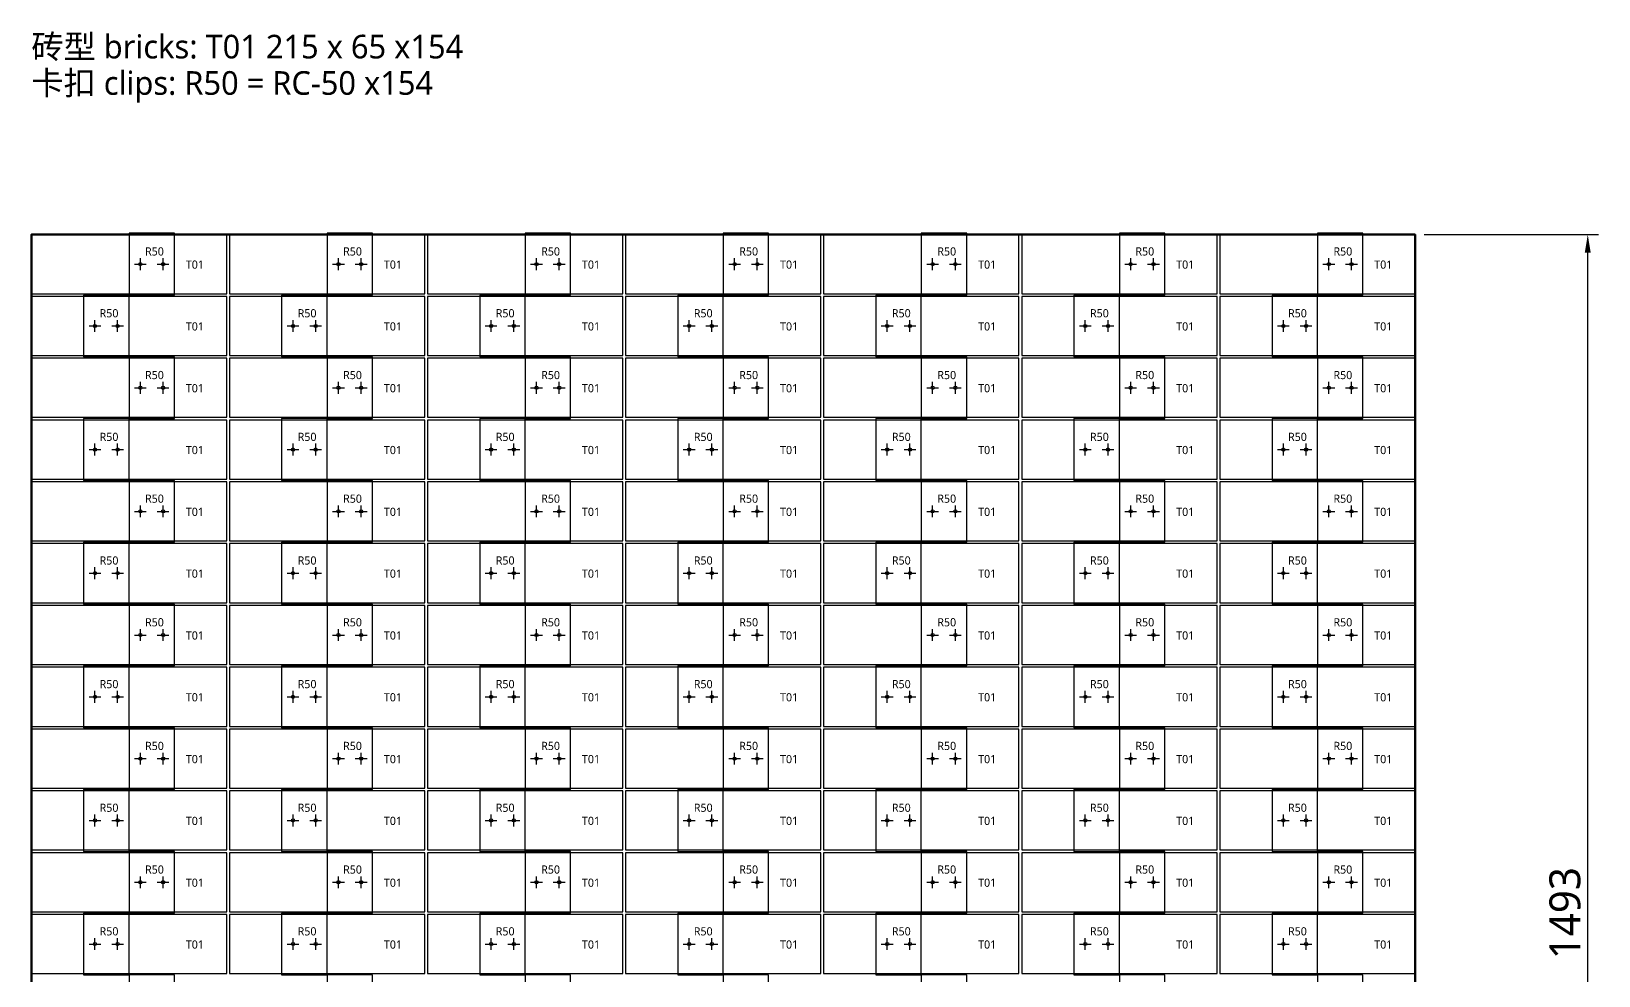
# Model space of a CAD drawing. Header units: millimetres. Extents: x -190 to 8130, y -7782 to 208.
# Drawn here: x 5145 to 6870, y -6702 to -5663 of the extents above; entities that cross this region are included whole.
import ezdxf
from ezdxf.enums import TextEntityAlignment as Align

# ---------------------------------------------------------------- set-up
doc = ezdxf.new("R2010")
doc.units = ezdxf.units.MM
for name, color, linetype in [('BOARD', 7, 'Continuous'), ('DIM', 8, 'Continuous'), ('P9_CLIP', 4, 'Continuous'), ('P9_HOLE', 1, 'Continuous'), ('P9_SLIP', 7, 'Continuous'), ('P9_TXT_B', 7, 'Continuous'), ('P9_TXT_C', 4, 'Continuous'), ('TITLE', 7, 'Continuous')]:
    doc.layers.add(name, color=color, linetype=linetype)
doc.styles.add('CN', font='msyh.ttc')
doc.dimstyles.new('MM', dxfattribs={"dimtxt": 34, "dimasz": 20, "dimexe": 12, "dimexo": 10, "dimgap": 8, "dimtad": 1, "dimdec": 1, "dimdsep": 46, "dimtxsty": 'CN', "dimcen": 2.5, "dimazin": 3, "dimtfac": 1, "dimtmove": 0, "dimatfit": 3})

msp = doc.modelspace()

# ---------------------------------------------------------------- linework, layer by layer
at = {"layer": 'BOARD', "lineweight": 50}
msp.add_lwpolyline([(5145, -7380), (6668, -7380), (6668, -5887), (5145, -5887)], close=True, dxfattribs=at)
at = {"layer": 'P9_CLIP'}
for points in [[(5252.5, -5953.5), (5302.5, -5953.5), (5302.5, -5885.5), (5252.5, -5885.5)], [(5470.5, -5953.5), (5520.5, -5953.5), (5520.5, -5885.5), (5470.5, -5885.5)], [(5688.5, -5953.5), (5738.5, -5953.5), (5738.5, -5885.5), (5688.5, -5885.5)], [(5906.5, -5953.5), (5956.5, -5953.5), (5956.5, -5885.5), (5906.5, -5885.5)], [(6124.5, -5953.5), (6174.5, -5953.5), (6174.5, -5885.5), (6124.5, -5885.5)], [(6342.5, -5953.5), (6392.5, -5953.5), (6392.5, -5885.5), (6342.5, -5885.5)], [(6560.5, -5953.5), (6610.5, -5953.5), (6610.5, -5885.5), (6560.5, -5885.5)], [(5202.5, -6021.5), (5252.5, -6021.5), (5252.5, -5953.5), (5202.5, -5953.5)], [(5420.5, -6021.5), (5470.5, -6021.5), (5470.5, -5953.5), (5420.5, -5953.5)], [(5638.5, -6021.5), (5688.5, -6021.5), (5688.5, -5953.5), (5638.5, -5953.5)], [(5856.5, -6021.5), (5906.5, -6021.5), (5906.5, -5953.5), (5856.5, -5953.5)], [(6074.5, -6021.5), (6124.5, -6021.5), (6124.5, -5953.5), (6074.5, -5953.5)], [(6292.5, -6021.5), (6342.5, -6021.5), (6342.5, -5953.5), (6292.5, -5953.5)], [(6510.5, -6021.5), (6560.5, -6021.5), (6560.5, -5953.5), (6510.5, -5953.5)], [(5252.5, -6089.5), (5302.5, -6089.5), (5302.5, -6021.5), (5252.5, -6021.5)], [(5470.5, -6089.5), (5520.5, -6089.5), (5520.5, -6021.5), (5470.5, -6021.5)], [(5688.5, -6089.5), (5738.5, -6089.5), (5738.5, -6021.5), (5688.5, -6021.5)], [(5906.5, -6089.5), (5956.5, -6089.5), (5956.5, -6021.5), (5906.5, -6021.5)], [(6124.5, -6089.5), (6174.5, -6089.5), (6174.5, -6021.5), (6124.5, -6021.5)], [(6342.5, -6089.5), (6392.5, -6089.5), (6392.5, -6021.5), (6342.5, -6021.5)], [(6560.5, -6089.5), (6610.5, -6089.5), (6610.5, -6021.5), (6560.5, -6021.5)], [(5202.5, -6157.5), (5252.5, -6157.5), (5252.5, -6089.5), (5202.5, -6089.5)], [(5420.5, -6157.5), (5470.5, -6157.5), (5470.5, -6089.5), (5420.5, -6089.5)], [(5638.5, -6157.5), (5688.5, -6157.5), (5688.5, -6089.5), (5638.5, -6089.5)], [(5856.5, -6157.5), (5906.5, -6157.5), (5906.5, -6089.5), (5856.5, -6089.5)], [(6074.5, -6157.5), (6124.5, -6157.5), (6124.5, -6089.5), (6074.5, -6089.5)], [(6292.5, -6157.5), (6342.5, -6157.5), (6342.5, -6089.5), (6292.5, -6089.5)], [(6510.5, -6157.5), (6560.5, -6157.5), (6560.5, -6089.5), (6510.5, -6089.5)], [(5252.5, -6225.5), (5302.5, -6225.5), (5302.5, -6157.5), (5252.5, -6157.5)], [(5470.5, -6225.5), (5520.5, -6225.5), (5520.5, -6157.5), (5470.5, -6157.5)], [(5688.5, -6225.5), (5738.5, -6225.5), (5738.5, -6157.5), (5688.5, -6157.5)], [(5906.5, -6225.5), (5956.5, -6225.5), (5956.5, -6157.5), (5906.5, -6157.5)], [(6124.5, -6225.5), (6174.5, -6225.5), (6174.5, -6157.5), (6124.5, -6157.5)], [(6342.5, -6225.5), (6392.5, -6225.5), (6392.5, -6157.5), (6342.5, -6157.5)], [(6560.5, -6225.5), (6610.5, -6225.5), (6610.5, -6157.5), (6560.5, -6157.5)], [(5202.5, -6293.5), (5252.5, -6293.5), (5252.5, -6225.5), (5202.5, -6225.5)], [(5420.5, -6293.5), (5470.5, -6293.5), (5470.5, -6225.5), (5420.5, -6225.5)], [(5638.5, -6293.5), (5688.5, -6293.5), (5688.5, -6225.5), (5638.5, -6225.5)], [(5856.5, -6293.5), (5906.5, -6293.5), (5906.5, -6225.5), (5856.5, -6225.5)], [(6074.5, -6293.5), (6124.5, -6293.5), (6124.5, -6225.5), (6074.5, -6225.5)], [(6292.5, -6293.5), (6342.5, -6293.5), (6342.5, -6225.5), (6292.5, -6225.5)], [(6510.5, -6293.5), (6560.5, -6293.5), (6560.5, -6225.5), (6510.5, -6225.5)], [(5252.5, -6361.5), (5302.5, -6361.5), (5302.5, -6293.5), (5252.5, -6293.5)], [(5470.5, -6361.5), (5520.5, -6361.5), (5520.5, -6293.5), (5470.5, -6293.5)], [(5688.5, -6361.5), (5738.5, -6361.5), (5738.5, -6293.5), (5688.5, -6293.5)], [(5906.5, -6361.5), (5956.5, -6361.5), (5956.5, -6293.5), (5906.5, -6293.5)], [(6124.5, -6361.5), (6174.5, -6361.5), (6174.5, -6293.5), (6124.5, -6293.5)], [(6342.5, -6361.5), (6392.5, -6361.5), (6392.5, -6293.5), (6342.5, -6293.5)], [(6560.5, -6361.5), (6610.5, -6361.5), (6610.5, -6293.5), (6560.5, -6293.5)], [(5202.5, -6429.5), (5252.5, -6429.5), (5252.5, -6361.5), (5202.5, -6361.5)], [(5420.5, -6429.5), (5470.5, -6429.5), (5470.5, -6361.5), (5420.5, -6361.5)], [(5638.5, -6429.5), (5688.5, -6429.5), (5688.5, -6361.5), (5638.5, -6361.5)], [(5856.5, -6429.5), (5906.5, -6429.5), (5906.5, -6361.5), (5856.5, -6361.5)], [(6074.5, -6429.5), (6124.5, -6429.5), (6124.5, -6361.5), (6074.5, -6361.5)], [(6292.5, -6429.5), (6342.5, -6429.5), (6342.5, -6361.5), (6292.5, -6361.5)], [(6510.5, -6429.5), (6560.5, -6429.5), (6560.5, -6361.5), (6510.5, -6361.5)], [(5252.5, -6497.5), (5302.5, -6497.5), (5302.5, -6429.5), (5252.5, -6429.5)], [(5470.5, -6497.5), (5520.5, -6497.5), (5520.5, -6429.5), (5470.5, -6429.5)], [(5688.5, -6497.5), (5738.5, -6497.5), (5738.5, -6429.5), (5688.5, -6429.5)], [(5906.5, -6497.5), (5956.5, -6497.5), (5956.5, -6429.5), (5906.5, -6429.5)], [(6124.5, -6497.5), (6174.5, -6497.5), (6174.5, -6429.5), (6124.5, -6429.5)], [(6342.5, -6497.5), (6392.5, -6497.5), (6392.5, -6429.5), (6342.5, -6429.5)], [(6560.5, -6497.5), (6610.5, -6497.5), (6610.5, -6429.5), (6560.5, -6429.5)], [(5202.5, -6565.5), (5252.5, -6565.5), (5252.5, -6497.5), (5202.5, -6497.5)], [(5420.5, -6565.5), (5470.5, -6565.5), (5470.5, -6497.5), (5420.5, -6497.5)], [(5638.5, -6565.5), (5688.5, -6565.5), (5688.5, -6497.5), (5638.5, -6497.5)], [(5856.5, -6565.5), (5906.5, -6565.5), (5906.5, -6497.5), (5856.5, -6497.5)], [(6074.5, -6565.5), (6124.5, -6565.5), (6124.5, -6497.5), (6074.5, -6497.5)], [(6292.5, -6565.5), (6342.5, -6565.5), (6342.5, -6497.5), (6292.5, -6497.5)], [(6510.5, -6565.5), (6560.5, -6565.5), (6560.5, -6497.5), (6510.5, -6497.5)], [(5252.5, -6633.5), (5302.5, -6633.5), (5302.5, -6565.5), (5252.5, -6565.5)], [(5470.5, -6633.5), (5520.5, -6633.5), (5520.5, -6565.5), (5470.5, -6565.5)], [(5688.5, -6633.5), (5738.5, -6633.5), (5738.5, -6565.5), (5688.5, -6565.5)], [(5906.5, -6633.5), (5956.5, -6633.5), (5956.5, -6565.5), (5906.5, -6565.5)], [(6124.5, -6633.5), (6174.5, -6633.5), (6174.5, -6565.5), (6124.5, -6565.5)], [(6342.5, -6633.5), (6392.5, -6633.5), (6392.5, -6565.5), (6342.5, -6565.5)], [(6560.5, -6633.5), (6610.5, -6633.5), (6610.5, -6565.5), (6560.5, -6565.5)], [(5202.5, -6701.5), (5252.5, -6701.5), (5252.5, -6633.5), (5202.5, -6633.5)], [(5420.5, -6701.5), (5470.5, -6701.5), (5470.5, -6633.5), (5420.5, -6633.5)], [(5638.5, -6701.5), (5688.5, -6701.5), (5688.5, -6633.5), (5638.5, -6633.5)], [(5856.5, -6701.5), (5906.5, -6701.5), (5906.5, -6633.5), (5856.5, -6633.5)], [(6074.5, -6701.5), (6124.5, -6701.5), (6124.5, -6633.5), (6074.5, -6633.5)], [(6292.5, -6701.5), (6342.5, -6701.5), (6342.5, -6633.5), (6292.5, -6633.5)], [(6510.5, -6701.5), (6560.5, -6701.5), (6560.5, -6633.5), (6510.5, -6633.5)], [(5252.5, -6769.5), (5302.5, -6769.5), (5302.5, -6701.5), (5252.5, -6701.5)], [(5470.5, -6769.5), (5520.5, -6769.5), (5520.5, -6701.5), (5470.5, -6701.5)], [(5688.5, -6769.5), (5738.5, -6769.5), (5738.5, -6701.5), (5688.5, -6701.5)], [(5906.5, -6769.5), (5956.5, -6769.5), (5956.5, -6701.5), (5906.5, -6701.5)], [(6124.5, -6769.5), (6174.5, -6769.5), (6174.5, -6701.5), (6124.5, -6701.5)], [(6342.5, -6769.5), (6392.5, -6769.5), (6392.5, -6701.5), (6342.5, -6701.5)], [(6560.5, -6769.5), (6610.5, -6769.5), (6610.5, -6701.5), (6560.5, -6701.5)]]:
    msp.add_lwpolyline(points, close=True, dxfattribs=at)
at = {"layer": 'P9_HOLE'}
for p, q in [((5265, -5926), (5265, -5913)), ((5290, -5926), (5290, -5913)), ((5483, -5926), (5483, -5913)), ((5508, -5926), (5508, -5913)), ((5701, -5926), (5701, -5913)), ((5726, -5926), (5726, -5913)), ((5919, -5926), (5919, -5913)), ((5944, -5926), (5944, -5913)), ((6137, -5926), (6137, -5913)), ((6162, -5926), (6162, -5913)), ((6355, -5926), (6355, -5913)), ((6380, -5926), (6380, -5913)), ((6573, -5926), (6573, -5913)), ((6598, -5926), (6598, -5913)), ((5258.5, -5919.5), (5271.5, -5919.5)), ((5283.5, -5919.5), (5296.5, -5919.5)), ((5476.5, -5919.5), (5489.5, -5919.5)), ((5501.5, -5919.5), (5514.5, -5919.5)), ((5694.5, -5919.5), (5707.5, -5919.5)), ((5719.5, -5919.5), (5732.5, -5919.5)), ((5912.5, -5919.5), (5925.5, -5919.5)), ((5937.5, -5919.5), (5950.5, -5919.5)), ((6130.5, -5919.5), (6143.5, -5919.5)), ((6155.5, -5919.5), (6168.5, -5919.5)), ((6348.5, -5919.5), (6361.5, -5919.5)), ((6373.5, -5919.5), (6386.5, -5919.5)), ((6566.5, -5919.5), (6579.5, -5919.5)), ((6591.5, -5919.5), (6604.5, -5919.5)), ((5215, -5994), (5215, -5981)), ((5240, -5994), (5240, -5981)), ((5433, -5994), (5433, -5981)), ((5458, -5994), (5458, -5981)), ((5651, -5994), (5651, -5981)), ((5676, -5994), (5676, -5981)), ((5869, -5994), (5869, -5981)), ((5894, -5994), (5894, -5981)), ((6087, -5994), (6087, -5981)), ((6112, -5994), (6112, -5981)), ((6305, -5994), (6305, -5981)), ((6330, -5994), (6330, -5981)), ((6523, -5994), (6523, -5981)), ((6548, -5994), (6548, -5981)), ((5208.5, -5987.5), (5221.5, -5987.5)), ((5233.5, -5987.5), (5246.5, -5987.5)), ((5426.5, -5987.5), (5439.5, -5987.5)), ((5451.5, -5987.5), (5464.5, -5987.5)), ((5644.5, -5987.5), (5657.5, -5987.5)), ((5669.5, -5987.5), (5682.5, -5987.5)), ((5862.5, -5987.5), (5875.5, -5987.5)), ((5887.5, -5987.5), (5900.5, -5987.5)), ((6080.5, -5987.5), (6093.5, -5987.5)), ((6105.5, -5987.5), (6118.5, -5987.5)), ((6298.5, -5987.5), (6311.5, -5987.5)), ((6323.5, -5987.5), (6336.5, -5987.5)), ((6516.5, -5987.5), (6529.5, -5987.5)), ((6541.5, -5987.5), (6554.5, -5987.5)), ((5265, -6062), (5265, -6049)), ((5290, -6062), (5290, -6049)), ((5483, -6062), (5483, -6049)), ((5508, -6062), (5508, -6049)), ((5701, -6062), (5701, -6049)), ((5726, -6062), (5726, -6049)), ((5919, -6062), (5919, -6049)), ((5944, -6062), (5944, -6049)), ((6137, -6062), (6137, -6049)), ((6162, -6062), (6162, -6049)), ((6355, -6062), (6355, -6049)), ((6380, -6062), (6380, -6049)), ((6573, -6062), (6573, -6049)), ((6598, -6062), (6598, -6049)), ((5258.5, -6055.5), (5271.5, -6055.5)), ((5283.5, -6055.5), (5296.5, -6055.5)), ((5476.5, -6055.5), (5489.5, -6055.5)), ((5501.5, -6055.5), (5514.5, -6055.5)), ((5694.5, -6055.5), (5707.5, -6055.5)), ((5719.5, -6055.5), (5732.5, -6055.5)), ((5912.5, -6055.5), (5925.5, -6055.5)), ((5937.5, -6055.5), (5950.5, -6055.5)), ((6130.5, -6055.5), (6143.5, -6055.5)), ((6155.5, -6055.5), (6168.5, -6055.5)), ((6348.5, -6055.5), (6361.5, -6055.5)), ((6373.5, -6055.5), (6386.5, -6055.5)), ((6566.5, -6055.5), (6579.5, -6055.5)), ((6591.5, -6055.5), (6604.5, -6055.5)), ((5208.5, -6123.5), (5221.5, -6123.5)), ((5215, -6130), (5215, -6117)), ((5233.5, -6123.5), (5246.5, -6123.5)), ((5240, -6130), (5240, -6117)), ((5426.5, -6123.5), (5439.5, -6123.5)), ((5433, -6130), (5433, -6117)), ((5451.5, -6123.5), (5464.5, -6123.5)), ((5458, -6130), (5458, -6117)), ((5644.5, -6123.5), (5657.5, -6123.5)), ((5651, -6130), (5651, -6117)), ((5669.5, -6123.5), (5682.5, -6123.5)), ((5676, -6130), (5676, -6117)), ((5862.5, -6123.5), (5875.5, -6123.5)), ((5869, -6130), (5869, -6117)), ((5887.5, -6123.5), (5900.5, -6123.5)), ((5894, -6130), (5894, -6117)), ((6080.5, -6123.5), (6093.5, -6123.5)), ((6087, -6130), (6087, -6117)), ((6105.5, -6123.5), (6118.5, -6123.5)), ((6112, -6130), (6112, -6117)), ((6298.5, -6123.5), (6311.5, -6123.5)), ((6305, -6130), (6305, -6117)), ((6323.5, -6123.5), (6336.5, -6123.5)), ((6330, -6130), (6330, -6117)), ((6516.5, -6123.5), (6529.5, -6123.5)), ((6523, -6130), (6523, -6117)), ((6541.5, -6123.5), (6554.5, -6123.5)), ((6548, -6130), (6548, -6117)), ((5258.5, -6191.5), (5271.5, -6191.5)), ((5265, -6198), (5265, -6185)), ((5283.5, -6191.5), (5296.5, -6191.5)), ((5290, -6198), (5290, -6185)), ((5476.5, -6191.5), (5489.5, -6191.5)), ((5483, -6198), (5483, -6185)), ((5501.5, -6191.5), (5514.5, -6191.5)), ((5508, -6198), (5508, -6185)), ((5694.5, -6191.5), (5707.5, -6191.5)), ((5701, -6198), (5701, -6185)), ((5719.5, -6191.5), (5732.5, -6191.5)), ((5726, -6198), (5726, -6185)), ((5912.5, -6191.5), (5925.5, -6191.5)), ((5919, -6198), (5919, -6185)), ((5937.5, -6191.5), (5950.5, -6191.5)), ((5944, -6198), (5944, -6185)), ((6130.5, -6191.5), (6143.5, -6191.5)), ((6137, -6198), (6137, -6185)), ((6155.5, -6191.5), (6168.5, -6191.5)), ((6162, -6198), (6162, -6185)), ((6348.5, -6191.5), (6361.5, -6191.5)), ((6355, -6198), (6355, -6185)), ((6373.5, -6191.5), (6386.5, -6191.5)), ((6380, -6198), (6380, -6185)), ((6566.5, -6191.5), (6579.5, -6191.5)), ((6573, -6198), (6573, -6185)), ((6591.5, -6191.5), (6604.5, -6191.5)), ((6598, -6198), (6598, -6185)), ((5208.5, -6259.5), (5221.5, -6259.5)), ((5215, -6266), (5215, -6253)), ((5233.5, -6259.5), (5246.5, -6259.5)), ((5240, -6266), (5240, -6253)), ((5426.5, -6259.5), (5439.5, -6259.5)), ((5433, -6266), (5433, -6253)), ((5451.5, -6259.5), (5464.5, -6259.5)), ((5458, -6266), (5458, -6253)), ((5644.5, -6259.5), (5657.5, -6259.5)), ((5651, -6266), (5651, -6253)), ((5669.5, -6259.5), (5682.5, -6259.5)), ((5676, -6266), (5676, -6253)), ((5862.5, -6259.5), (5875.5, -6259.5)), ((5869, -6266), (5869, -6253)), ((5887.5, -6259.5), (5900.5, -6259.5)), ((5894, -6266), (5894, -6253)), ((6080.5, -6259.5), (6093.5, -6259.5)), ((6087, -6266), (6087, -6253)), ((6105.5, -6259.5), (6118.5, -6259.5)), ((6112, -6266), (6112, -6253)), ((6298.5, -6259.5), (6311.5, -6259.5)), ((6305, -6266), (6305, -6253)), ((6323.5, -6259.5), (6336.5, -6259.5)), ((6330, -6266), (6330, -6253)), ((6516.5, -6259.5), (6529.5, -6259.5)), ((6523, -6266), (6523, -6253)), ((6541.5, -6259.5), (6554.5, -6259.5)), ((6548, -6266), (6548, -6253)), ((5258.5, -6327.5), (5271.5, -6327.5)), ((5265, -6334), (5265, -6321)), ((5283.5, -6327.5), (5296.5, -6327.5)), ((5290, -6334), (5290, -6321)), ((5476.5, -6327.5), (5489.5, -6327.5)), ((5483, -6334), (5483, -6321)), ((5501.5, -6327.5), (5514.5, -6327.5)), ((5508, -6334), (5508, -6321)), ((5694.5, -6327.5), (5707.5, -6327.5)), ((5701, -6334), (5701, -6321)), ((5719.5, -6327.5), (5732.5, -6327.5)), ((5726, -6334), (5726, -6321)), ((5912.5, -6327.5), (5925.5, -6327.5)), ((5919, -6334), (5919, -6321)), ((5937.5, -6327.5), (5950.5, -6327.5)), ((5944, -6334), (5944, -6321)), ((6130.5, -6327.5), (6143.5, -6327.5)), ((6137, -6334), (6137, -6321)), ((6155.5, -6327.5), (6168.5, -6327.5)), ((6162, -6334), (6162, -6321)), ((6348.5, -6327.5), (6361.5, -6327.5)), ((6355, -6334), (6355, -6321)), ((6373.5, -6327.5), (6386.5, -6327.5)), ((6380, -6334), (6380, -6321)), ((6566.5, -6327.5), (6579.5, -6327.5)), ((6573, -6334), (6573, -6321)), ((6591.5, -6327.5), (6604.5, -6327.5)), ((6598, -6334), (6598, -6321)), ((5208.5, -6395.5), (5221.5, -6395.5)), ((5215, -6402), (5215, -6389)), ((5233.5, -6395.5), (5246.5, -6395.5)), ((5240, -6402), (5240, -6389)), ((5426.5, -6395.5), (5439.5, -6395.5)), ((5433, -6402), (5433, -6389)), ((5451.5, -6395.5), (5464.5, -6395.5)), ((5458, -6402), (5458, -6389)), ((5644.5, -6395.5), (5657.5, -6395.5)), ((5651, -6402), (5651, -6389)), ((5669.5, -6395.5), (5682.5, -6395.5)), ((5676, -6402), (5676, -6389)), ((5862.5, -6395.5), (5875.5, -6395.5)), ((5869, -6402), (5869, -6389)), ((5887.5, -6395.5), (5900.5, -6395.5)), ((5894, -6402), (5894, -6389)), ((6080.5, -6395.5), (6093.5, -6395.5)), ((6087, -6402), (6087, -6389)), ((6105.5, -6395.5), (6118.5, -6395.5)), ((6112, -6402), (6112, -6389)), ((6298.5, -6395.5), (6311.5, -6395.5)), ((6305, -6402), (6305, -6389)), ((6323.5, -6395.5), (6336.5, -6395.5)), ((6330, -6402), (6330, -6389)), ((6516.5, -6395.5), (6529.5, -6395.5)), ((6523, -6402), (6523, -6389)), ((6541.5, -6395.5), (6554.5, -6395.5)), ((6548, -6402), (6548, -6389)), ((5258.5, -6463.5), (5271.5, -6463.5)), ((5265, -6470), (5265, -6457)), ((5283.5, -6463.5), (5296.5, -6463.5)), ((5290, -6470), (5290, -6457)), ((5476.5, -6463.5), (5489.5, -6463.5)), ((5483, -6470), (5483, -6457)), ((5501.5, -6463.5), (5514.5, -6463.5)), ((5508, -6470), (5508, -6457)), ((5694.5, -6463.5), (5707.5, -6463.5)), ((5701, -6470), (5701, -6457)), ((5719.5, -6463.5), (5732.5, -6463.5)), ((5726, -6470), (5726, -6457)), ((5912.5, -6463.5), (5925.5, -6463.5)), ((5919, -6470), (5919, -6457)), ((5937.5, -6463.5), (5950.5, -6463.5)), ((5944, -6470), (5944, -6457)), ((6130.5, -6463.5), (6143.5, -6463.5)), ((6137, -6470), (6137, -6457)), ((6155.5, -6463.5), (6168.5, -6463.5)), ((6162, -6470), (6162, -6457)), ((6348.5, -6463.5), (6361.5, -6463.5)), ((6355, -6470), (6355, -6457)), ((6373.5, -6463.5), (6386.5, -6463.5)), ((6380, -6470), (6380, -6457)), ((6566.5, -6463.5), (6579.5, -6463.5)), ((6573, -6470), (6573, -6457)), ((6591.5, -6463.5), (6604.5, -6463.5)), ((6598, -6470), (6598, -6457)), ((5208.5, -6531.5), (5221.5, -6531.5)), ((5215, -6538), (5215, -6525)), ((5233.5, -6531.5), (5246.5, -6531.5)), ((5240, -6538), (5240, -6525)), ((5426.5, -6531.5), (5439.5, -6531.5)), ((5433, -6538), (5433, -6525)), ((5451.5, -6531.5), (5464.5, -6531.5)), ((5458, -6538), (5458, -6525)), ((5644.5, -6531.5), (5657.5, -6531.5)), ((5651, -6538), (5651, -6525)), ((5669.5, -6531.5), (5682.5, -6531.5)), ((5676, -6538), (5676, -6525)), ((5862.5, -6531.5), (5875.5, -6531.5)), ((5869, -6538), (5869, -6525)), ((5887.5, -6531.5), (5900.5, -6531.5)), ((5894, -6538), (5894, -6525)), ((6080.5, -6531.5), (6093.5, -6531.5)), ((6087, -6538), (6087, -6525)), ((6105.5, -6531.5), (6118.5, -6531.5)), ((6112, -6538), (6112, -6525)), ((6298.5, -6531.5), (6311.5, -6531.5)), ((6305, -6538), (6305, -6525)), ((6323.5, -6531.5), (6336.5, -6531.5)), ((6330, -6538), (6330, -6525)), ((6516.5, -6531.5), (6529.5, -6531.5)), ((6523, -6538), (6523, -6525)), ((6541.5, -6531.5), (6554.5, -6531.5)), ((6548, -6538), (6548, -6525)), ((5258.5, -6599.5), (5271.5, -6599.5)), ((5265, -6606), (5265, -6593)), ((5283.5, -6599.5), (5296.5, -6599.5)), ((5290, -6606), (5290, -6593)), ((5476.5, -6599.5), (5489.5, -6599.5)), ((5483, -6606), (5483, -6593)), ((5501.5, -6599.5), (5514.5, -6599.5)), ((5508, -6606), (5508, -6593)), ((5694.5, -6599.5), (5707.5, -6599.5)), ((5701, -6606), (5701, -6593)), ((5719.5, -6599.5), (5732.5, -6599.5)), ((5726, -6606), (5726, -6593)), ((5912.5, -6599.5), (5925.5, -6599.5)), ((5919, -6606), (5919, -6593)), ((5937.5, -6599.5), (5950.5, -6599.5)), ((5944, -6606), (5944, -6593)), ((6130.5, -6599.5), (6143.5, -6599.5)), ((6137, -6606), (6137, -6593)), ((6155.5, -6599.5), (6168.5, -6599.5)), ((6162, -6606), (6162, -6593)), ((6348.5, -6599.5), (6361.5, -6599.5)), ((6355, -6606), (6355, -6593)), ((6373.5, -6599.5), (6386.5, -6599.5)), ((6380, -6606), (6380, -6593)), ((6566.5, -6599.5), (6579.5, -6599.5)), ((6573, -6606), (6573, -6593)), ((6591.5, -6599.5), (6604.5, -6599.5)), ((6598, -6606), (6598, -6593)), ((5208.5, -6667.5), (5221.5, -6667.5)), ((5215, -6674), (5215, -6661)), ((5233.5, -6667.5), (5246.5, -6667.5)), ((5240, -6674), (5240, -6661)), ((5426.5, -6667.5), (5439.5, -6667.5)), ((5433, -6674), (5433, -6661)), ((5451.5, -6667.5), (5464.5, -6667.5)), ((5458, -6674), (5458, -6661)), ((5644.5, -6667.5), (5657.5, -6667.5)), ((5651, -6674), (5651, -6661)), ((5669.5, -6667.5), (5682.5, -6667.5)), ((5676, -6674), (5676, -6661)), ((5862.5, -6667.5), (5875.5, -6667.5)), ((5869, -6674), (5869, -6661)), ((5887.5, -6667.5), (5900.5, -6667.5)), ((5894, -6674), (5894, -6661)), ((6080.5, -6667.5), (6093.5, -6667.5)), ((6087, -6674), (6087, -6661)), ((6105.5, -6667.5), (6118.5, -6667.5)), ((6112, -6674), (6112, -6661)), ((6298.5, -6667.5), (6311.5, -6667.5)), ((6305, -6674), (6305, -6661)), ((6323.5, -6667.5), (6336.5, -6667.5)), ((6330, -6674), (6330, -6661)), ((6516.5, -6667.5), (6529.5, -6667.5)), ((6523, -6674), (6523, -6661)), ((6541.5, -6667.5), (6554.5, -6667.5)), ((6548, -6674), (6548, -6661))]:
    msp.add_line(p, q, dxfattribs=at)
for centre in [(5265, -5919.5), (5290, -5919.5), (5483, -5919.5), (5508, -5919.5), (5701, -5919.5), (5726, -5919.5), (5919, -5919.5), (5944, -5919.5), (6137, -5919.5), (6162, -5919.5), (6355, -5919.5), (6380, -5919.5), (6573, -5919.5), (6598, -5919.5), (5215, -5987.5), (5240, -5987.5), (5433, -5987.5), (5458, -5987.5), (5651, -5987.5), (5676, -5987.5), (5869, -5987.5), (5894, -5987.5), (6087, -5987.5), (6112, -5987.5), (6305, -5987.5), (6330, -5987.5), (6523, -5987.5), (6548, -5987.5), (5265, -6055.5), (5290, -6055.5), (5483, -6055.5), (5508, -6055.5), (5701, -6055.5), (5726, -6055.5), (5919, -6055.5), (5944, -6055.5), (6137, -6055.5), (6162, -6055.5), (6355, -6055.5), (6380, -6055.5), (6573, -6055.5), (6598, -6055.5), (5215, -6123.5), (5240, -6123.5), (5433, -6123.5), (5458, -6123.5), (5651, -6123.5), (5676, -6123.5), (5869, -6123.5), (5894, -6123.5), (6087, -6123.5), (6112, -6123.5), (6305, -6123.5), (6330, -6123.5), (6523, -6123.5), (6548, -6123.5), (5265, -6191.5), (5290, -6191.5), (5483, -6191.5), (5508, -6191.5), (5701, -6191.5), (5726, -6191.5), (5919, -6191.5), (5944, -6191.5), (6137, -6191.5), (6162, -6191.5), (6355, -6191.5), (6380, -6191.5), (6573, -6191.5), (6598, -6191.5), (5215, -6259.5), (5240, -6259.5), (5433, -6259.5), (5458, -6259.5), (5651, -6259.5), (5676, -6259.5), (5869, -6259.5), (5894, -6259.5), (6087, -6259.5), (6112, -6259.5), (6305, -6259.5), (6330, -6259.5), (6523, -6259.5), (6548, -6259.5), (5265, -6327.5), (5290, -6327.5), (5483, -6327.5), (5508, -6327.5), (5701, -6327.5), (5726, -6327.5), (5919, -6327.5), (5944, -6327.5), (6137, -6327.5), (6162, -6327.5), (6355, -6327.5), (6380, -6327.5), (6573, -6327.5), (6598, -6327.5), (5215, -6395.5), (5240, -6395.5), (5433, -6395.5), (5458, -6395.5), (5651, -6395.5), (5676, -6395.5), (5869, -6395.5), (5894, -6395.5), (6087, -6395.5), (6112, -6395.5), (6305, -6395.5), (6330, -6395.5), (6523, -6395.5), (6548, -6395.5), (5265, -6463.5), (5290, -6463.5), (5483, -6463.5), (5508, -6463.5), (5701, -6463.5), (5726, -6463.5), (5919, -6463.5), (5944, -6463.5), (6137, -6463.5), (6162, -6463.5), (6355, -6463.5), (6380, -6463.5), (6573, -6463.5), (6598, -6463.5), (5215, -6531.5), (5240, -6531.5), (5433, -6531.5), (5458, -6531.5), (5651, -6531.5), (5676, -6531.5), (5869, -6531.5), (5894, -6531.5), (6087, -6531.5), (6112, -6531.5), (6305, -6531.5), (6330, -6531.5), (6523, -6531.5), (6548, -6531.5), (5265, -6599.5), (5290, -6599.5), (5483, -6599.5), (5508, -6599.5), (5701, -6599.5), (5726, -6599.5), (5919, -6599.5), (5944, -6599.5), (6137, -6599.5), (6162, -6599.5), (6355, -6599.5), (6380, -6599.5), (6573, -6599.5), (6598, -6599.5), (5215, -6667.5), (5240, -6667.5), (5433, -6667.5), (5458, -6667.5), (5651, -6667.5), (5676, -6667.5), (5869, -6667.5), (5894, -6667.5), (6087, -6667.5), (6112, -6667.5), (6305, -6667.5), (6330, -6667.5), (6523, -6667.5), (6548, -6667.5)]:
    msp.add_circle(centre, 1.75, dxfattribs=at)
at = {"layer": 'P9_SLIP'}
for points in [[(5145, -5952), (5360, -5952), (5360, -5887), (5145, -5887)], [(5363, -5952), (5578, -5952), (5578, -5887), (5363, -5887)], [(5581, -5952), (5796, -5952), (5796, -5887), (5581, -5887)], [(5799, -5952), (6014, -5952), (6014, -5887), (5799, -5887)], [(6017, -5952), (6232, -5952), (6232, -5887), (6017, -5887)], [(6235, -5952), (6450, -5952), (6450, -5887), (6235, -5887)], [(6453, -5952), (6668, -5952), (6668, -5887), (6453, -5887)], [(5145, -6020), (5360, -6020), (5360, -5955), (5145, -5955)], [(5363, -6020), (5578, -6020), (5578, -5955), (5363, -5955)], [(5581, -6020), (5796, -6020), (5796, -5955), (5581, -5955)], [(5799, -6020), (6014, -6020), (6014, -5955), (5799, -5955)], [(6017, -6020), (6232, -6020), (6232, -5955), (6017, -5955)], [(6235, -6020), (6450, -6020), (6450, -5955), (6235, -5955)], [(6453, -6020), (6668, -6020), (6668, -5955), (6453, -5955)], [(5145, -6088), (5360, -6088), (5360, -6023), (5145, -6023)], [(5363, -6088), (5578, -6088), (5578, -6023), (5363, -6023)], [(5581, -6088), (5796, -6088), (5796, -6023), (5581, -6023)], [(5799, -6088), (6014, -6088), (6014, -6023), (5799, -6023)], [(6017, -6088), (6232, -6088), (6232, -6023), (6017, -6023)], [(6235, -6088), (6450, -6088), (6450, -6023), (6235, -6023)], [(6453, -6088), (6668, -6088), (6668, -6023), (6453, -6023)], [(5145, -6156), (5360, -6156), (5360, -6091), (5145, -6091)], [(5363, -6156), (5578, -6156), (5578, -6091), (5363, -6091)], [(5581, -6156), (5796, -6156), (5796, -6091), (5581, -6091)], [(5799, -6156), (6014, -6156), (6014, -6091), (5799, -6091)], [(6017, -6156), (6232, -6156), (6232, -6091), (6017, -6091)], [(6235, -6156), (6450, -6156), (6450, -6091), (6235, -6091)], [(6453, -6156), (6668, -6156), (6668, -6091), (6453, -6091)], [(5145, -6224), (5360, -6224), (5360, -6159), (5145, -6159)], [(5363, -6224), (5578, -6224), (5578, -6159), (5363, -6159)], [(5581, -6224), (5796, -6224), (5796, -6159), (5581, -6159)], [(5799, -6224), (6014, -6224), (6014, -6159), (5799, -6159)], [(6017, -6224), (6232, -6224), (6232, -6159), (6017, -6159)], [(6235, -6224), (6450, -6224), (6450, -6159), (6235, -6159)], [(6453, -6224), (6668, -6224), (6668, -6159), (6453, -6159)], [(5145, -6292), (5360, -6292), (5360, -6227), (5145, -6227)], [(5363, -6292), (5578, -6292), (5578, -6227), (5363, -6227)], [(5581, -6292), (5796, -6292), (5796, -6227), (5581, -6227)], [(5799, -6292), (6014, -6292), (6014, -6227), (5799, -6227)], [(6017, -6292), (6232, -6292), (6232, -6227), (6017, -6227)], [(6235, -6292), (6450, -6292), (6450, -6227), (6235, -6227)], [(6453, -6292), (6668, -6292), (6668, -6227), (6453, -6227)], [(5145, -6360), (5360, -6360), (5360, -6295), (5145, -6295)], [(5363, -6360), (5578, -6360), (5578, -6295), (5363, -6295)], [(5581, -6360), (5796, -6360), (5796, -6295), (5581, -6295)], [(5799, -6360), (6014, -6360), (6014, -6295), (5799, -6295)], [(6017, -6360), (6232, -6360), (6232, -6295), (6017, -6295)], [(6235, -6360), (6450, -6360), (6450, -6295), (6235, -6295)], [(6453, -6360), (6668, -6360), (6668, -6295), (6453, -6295)], [(5145, -6428), (5360, -6428), (5360, -6363), (5145, -6363)], [(5363, -6428), (5578, -6428), (5578, -6363), (5363, -6363)], [(5581, -6428), (5796, -6428), (5796, -6363), (5581, -6363)], [(5799, -6428), (6014, -6428), (6014, -6363), (5799, -6363)], [(6017, -6428), (6232, -6428), (6232, -6363), (6017, -6363)], [(6235, -6428), (6450, -6428), (6450, -6363), (6235, -6363)], [(6453, -6428), (6668, -6428), (6668, -6363), (6453, -6363)], [(5145, -6496), (5360, -6496), (5360, -6431), (5145, -6431)], [(5363, -6496), (5578, -6496), (5578, -6431), (5363, -6431)], [(5581, -6496), (5796, -6496), (5796, -6431), (5581, -6431)], [(5799, -6496), (6014, -6496), (6014, -6431), (5799, -6431)], [(6017, -6496), (6232, -6496), (6232, -6431), (6017, -6431)], [(6235, -6496), (6450, -6496), (6450, -6431), (6235, -6431)], [(6453, -6496), (6668, -6496), (6668, -6431), (6453, -6431)], [(5145, -6564), (5360, -6564), (5360, -6499), (5145, -6499)], [(5363, -6564), (5578, -6564), (5578, -6499), (5363, -6499)], [(5581, -6564), (5796, -6564), (5796, -6499), (5581, -6499)], [(5799, -6564), (6014, -6564), (6014, -6499), (5799, -6499)], [(6017, -6564), (6232, -6564), (6232, -6499), (6017, -6499)], [(6235, -6564), (6450, -6564), (6450, -6499), (6235, -6499)], [(6453, -6564), (6668, -6564), (6668, -6499), (6453, -6499)], [(5145, -6632), (5360, -6632), (5360, -6567), (5145, -6567)], [(5363, -6632), (5578, -6632), (5578, -6567), (5363, -6567)], [(5581, -6632), (5796, -6632), (5796, -6567), (5581, -6567)], [(5799, -6632), (6014, -6632), (6014, -6567), (5799, -6567)], [(6017, -6632), (6232, -6632), (6232, -6567), (6017, -6567)], [(6235, -6632), (6450, -6632), (6450, -6567), (6235, -6567)], [(6453, -6632), (6668, -6632), (6668, -6567), (6453, -6567)], [(5145, -6700), (5360, -6700), (5360, -6635), (5145, -6635)], [(5363, -6700), (5578, -6700), (5578, -6635), (5363, -6635)], [(5581, -6700), (5796, -6700), (5796, -6635), (5581, -6635)], [(5799, -6700), (6014, -6700), (6014, -6635), (5799, -6635)], [(6017, -6700), (6232, -6700), (6232, -6635), (6017, -6635)], [(6235, -6700), (6450, -6700), (6450, -6635), (6235, -6635)], [(6453, -6700), (6668, -6700), (6668, -6635), (6453, -6635)]]:
    msp.add_lwpolyline(points, close=True, dxfattribs=at)

# ---------------------------------------------------------------- texts
at = {"layer": 'P9_TXT_B', "style": 'CN'}
for p in [(5325, -5920), (5543, -5920), (5761, -5920), (5979, -5920), (6197, -5920), (6415, -5920), (6633, -5920), (5325, -5988), (5543, -5988), (5761, -5988), (5979, -5988), (6197, -5988), (6415, -5988), (6633, -5988), (5325, -6056), (5543, -6056), (5761, -6056), (5979, -6056), (6197, -6056), (6415, -6056), (6633, -6056), (5325, -6124), (5543, -6124), (5761, -6124), (5979, -6124), (6197, -6124), (6415, -6124), (6633, -6124), (5325, -6192), (5543, -6192), (5761, -6192), (5979, -6192), (6197, -6192), (6415, -6192), (6633, -6192), (5325, -6260), (5543, -6260), (5761, -6260), (5979, -6260), (6197, -6260), (6415, -6260), (6633, -6260), (5325, -6328), (5543, -6328), (5761, -6328), (5979, -6328), (6197, -6328), (6415, -6328), (6633, -6328), (5325, -6396), (5543, -6396), (5761, -6396), (5979, -6396), (6197, -6396), (6415, -6396), (6633, -6396), (5325, -6464), (5543, -6464), (5761, -6464), (5979, -6464), (6197, -6464), (6415, -6464), (6633, -6464), (5325, -6532), (5543, -6532), (5761, -6532), (5979, -6532), (6197, -6532), (6415, -6532), (6633, -6532), (5325, -6600), (5543, -6600), (5761, -6600), (5979, -6600), (6197, -6600), (6415, -6600), (6633, -6600), (5325, -6668), (5543, -6668), (5761, -6668), (5979, -6668), (6197, -6668), (6415, -6668), (6633, -6668)]:
    msp.add_text('T01', height=9, dxfattribs=at).set_placement(p, align=Align.MIDDLE_CENTER)
at = {"layer": 'P9_TXT_C', "style": 'CN'}
for p in [(5280.5, -5905.5), (5498.5, -5905.5), (5716.5, -5905.5), (5934.5, -5905.5), (6152.5, -5905.5), (6370.5, -5905.5), (6588.5, -5905.5), (5230.5, -5973.5), (5448.5, -5973.5), (5666.5, -5973.5), (5884.5, -5973.5), (6102.5, -5973.5), (6320.5, -5973.5), (6538.5, -5973.5), (5280.5, -6041.5), (5498.5, -6041.5), (5716.5, -6041.5), (5934.5, -6041.5), (6152.5, -6041.5), (6370.5, -6041.5), (6588.5, -6041.5), (5230.5, -6109.5), (5448.5, -6109.5), (5666.5, -6109.5), (5884.5, -6109.5), (6102.5, -6109.5), (6320.5, -6109.5), (6538.5, -6109.5), (5280.5, -6177.5), (5498.5, -6177.5), (5716.5, -6177.5), (5934.5, -6177.5), (6152.5, -6177.5), (6370.5, -6177.5), (6588.5, -6177.5), (5230.5, -6245.5), (5448.5, -6245.5), (5666.5, -6245.5), (5884.5, -6245.5), (6102.5, -6245.5), (6320.5, -6245.5), (6538.5, -6245.5), (5280.5, -6313.5), (5498.5, -6313.5), (5716.5, -6313.5), (5934.5, -6313.5), (6152.5, -6313.5), (6370.5, -6313.5), (6588.5, -6313.5), (5230.5, -6381.5), (5448.5, -6381.5), (5666.5, -6381.5), (5884.5, -6381.5), (6102.5, -6381.5), (6320.5, -6381.5), (6538.5, -6381.5), (5280.5, -6449.5), (5498.5, -6449.5), (5716.5, -6449.5), (5934.5, -6449.5), (6152.5, -6449.5), (6370.5, -6449.5), (6588.5, -6449.5), (5230.5, -6517.5), (5448.5, -6517.5), (5666.5, -6517.5), (5884.5, -6517.5), (6102.5, -6517.5), (6320.5, -6517.5), (6538.5, -6517.5), (5280.5, -6585.5), (5498.5, -6585.5), (5716.5, -6585.5), (5934.5, -6585.5), (6152.5, -6585.5), (6370.5, -6585.5), (6588.5, -6585.5), (5230.5, -6653.5), (5448.5, -6653.5), (5666.5, -6653.5), (5884.5, -6653.5), (6102.5, -6653.5), (6320.5, -6653.5), (6538.5, -6653.5)]:
    msp.add_text('R50', height=9, dxfattribs=at).set_placement(p, align=Align.MIDDLE_CENTER)
at = {"layer": 'TITLE', "style": 'CN'}
for s, p in [('砖型 bricks: T01 215 x 65 x154', (5145, -5701)), ('卡扣 clips: R50 = RC-50 x154', (5145, -5741))]:
    msp.add_text(s, height=26, dxfattribs=at).set_placement(p, align=Align.BOTTOM_LEFT)

# ---------------------------------------------------------------- dimensions: what is measured, and where the dimension line sits
at = {"layer": 'DIM'}
msp.add_linear_dim(base=(6858, -7380), p1=(6668, -7380), p2=(6668, -5887), angle=90, dimstyle='MM', dxfattribs=at).render()

doc.saveas('drawing.dxf')
